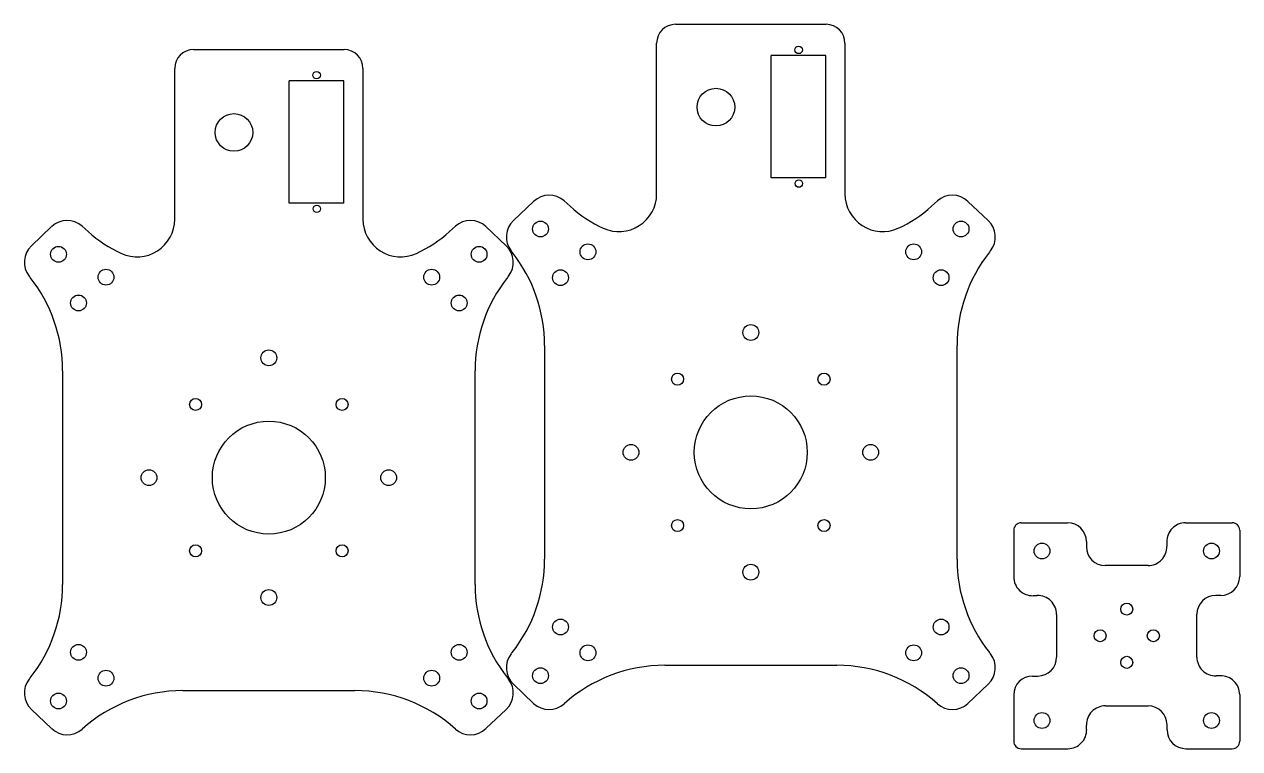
# Model space of a CAD drawing. Header units: millimetres. Extents: x -30 to 306, y -14 to 353.
# Drawn here: x -16.9 to 305.9, y 160.2 to 352.6 of the extents above; entities that cross this region are included whole.
import ezdxf

# ---------------------------------------------------------------- set-up
doc = ezdxf.new("R2010")
doc.units = ezdxf.units.MM

msp = doc.modelspace()

# ---------------------------------------------------------------- linework, layer by layer
at = {"color": 7, "linetype": 'Continuous', "lineweight": 25}
for p, q in [((156.05, 352.6), (196.05, 352.6)), ((28.07, 345.88), (68.07, 345.88)), ((151.05, 307.55), (151.05, 347.6)), ((201.05, 347.6), (201.05, 307.55)), ((195.99, 344.31), (181.49, 344.31)), ((181.49, 311.81), (181.49, 344.31)), ((195.99, 311.81), (195.99, 344.31)), ((23.07, 300.83), (23.07, 340.88)), ((73.07, 340.88), (73.07, 300.83)), ((68.01, 337.59), (53.51, 337.59)), ((53.51, 305.09), (53.51, 337.59)), ((68.01, 305.09), (68.01, 337.59)), ((195.99, 311.81), (181.49, 311.81)), ((68.01, 305.09), (53.51, 305.09)), ((118.38, 305.58), (113, 300.5)), ((128.08, 304.27), (126.51, 305.68)), ((224.01, 304.27), (225.59, 305.68)), ((233.71, 305.58), (239.1, 300.5)), ((-9.6, 298.86), (-14.98, 293.78)), ((0.1, 297.55), (-1.47, 298.97)), ((96.03, 297.55), (97.61, 298.97)), ((105.73, 298.86), (111.12, 293.78)), ((121.29, 267.28), (121.29, 210.56)), ((230.81, 210.56), (230.81, 267.28)), ((-6.69, 260.56), (-6.69, 203.84)), ((102.83, 203.84), (102.83, 260.56)), ((247.87, 220.22), (260.17, 220.22)), ((291.51, 220.22), (303.87, 220.22)), ((245.87, 218.22), (245.87, 205.85)), ((305.87, 218.22), (305.87, 205.92)), ((265.17, 215.22), (265.17, 213.85)), ((286.51, 215.09), (286.54, 213.98)), ((281.54, 208.85), (270.17, 208.85)), ((251, 200.86), (252.11, 200.88)), ((300.87, 200.92), (299.5, 200.92)), ((257.24, 195.89), (257.24, 184.52)), ((294.5, 184.55), (294.5, 195.92)), ((153.2, 182.36), (198.9, 182.36)), ((250.87, 179.52), (252.24, 179.52)), ((300.74, 179.58), (299.63, 179.55)), ((25.22, 175.64), (70.92, 175.64)), ((118.38, 172.26), (113, 177.34)), ((233.71, 172.26), (239.1, 177.34)), ((245.87, 174.52), (245.87, 162.22)), ((305.87, 174.58), (305.87, 162.22)), ((270.2, 171.59), (281.57, 171.59)), ((-9.6, 165.54), (-14.98, 170.62)), ((105.73, 165.54), (111.12, 170.62)), ((265.23, 165.35), (265.21, 166.46)), ((286.57, 165.22), (286.57, 166.59)), ((247.87, 160.22), (260.24, 160.22)), ((291.57, 160.22), (303.87, 160.22))]:
    msp.add_line(p, q, dxfattribs=at)
for centre, radius in [((188.74, 345.81), 1), ((60.76, 339.09), 1), ((166.79, 330.6), 5), ((38.81, 323.88), 5), ((188.8, 310.31), 1), ((60.82, 303.59), 1), ((120.21, 298.25), 2.1), ((231.88, 298.25), 2.1), ((132.8, 292.17), 2.1), ((219.3, 292.17), 2.1), ((-7.77, 291.53), 2.1), ((103.9, 291.53), 2.1), ((4.82, 285.45), 2.1), ((91.32, 285.45), 2.1), ((125.52, 285.31), 2.1), ((226.58, 285.31), 2.1), ((-2.46, 278.6), 2.1), ((98.6, 278.6), 2.1), ((176.05, 270.74), 2.1), ((48.07, 264.02), 2.1), ((156.6, 258.37), 1.6), ((195.49, 258.37), 1.6), ((28.62, 251.65), 1.6), ((67.51, 251.65), 1.6), ((176.05, 238.92), 15), ((48.07, 232.2), 15), ((144.23, 238.92), 2.1), ((207.87, 238.92), 2.1), ((16.25, 232.2), 2.1), ((79.89, 232.2), 2.1), ((156.6, 219.48), 1.6), ((195.49, 219.48), 1.6), ((28.62, 212.76), 1.6), ((67.51, 212.76), 1.6), ((253.37, 212.72), 2.1), ((298.37, 212.72), 2.1), ((176.05, 207.1), 2.1), ((48.07, 200.38), 2.1), ((275.87, 197.29), 1.6), ((125.52, 192.53), 2.1), ((226.58, 192.53), 2.1), ((268.8, 190.22), 1.6), ((282.94, 190.22), 1.6), ((-2.46, 185.81), 2.1), ((98.6, 185.81), 2.1), ((132.8, 185.67), 2.1), ((219.3, 185.67), 2.1), ((275.87, 183.15), 1.6), ((4.82, 178.95), 2.1), ((91.32, 178.95), 2.1), ((120.21, 179.6), 2.1), ((231.88, 179.6), 2.1), ((-7.77, 172.88), 2.1), ((103.9, 172.88), 2.1), ((253.37, 167.72), 2.1), ((298.37, 167.72), 2.1)]:
    msp.add_circle(centre, radius, dxfattribs=at)
for centre, radius, start, end in [((156.05, 347.6), 5, 90, 180), ((196.05, 347.6), 5, 0, 90), ((28.07, 340.88), 5, 90, 180), ((68.07, 340.88), 5, 0, 90), ((122.5, 301.22), 6, 48.1115, 133.3462), ((141.05, 307.55), 10, 245.3824, 0), ((211.05, 307.55), 10, 180, 294.6176), ((229.6, 301.22), 6, 46.6538, 131.8885), ((151.17, 329.63), 34.3, 227.6915, 245.3824), ((200.93, 329.63), 34.3, 294.6176, 312.3085), ((-5.48, 294.5), 6, 48.1115, 133.3462), ((13.07, 300.83), 10, 245.3824, 0), ((83.07, 300.83), 10, 180, 294.6176), ((101.61, 294.5), 6, 46.6538, 131.8885), ((117.12, 296.14), 6, 133.3462, 218.2004), ((234.98, 296.14), 6, 321.7996, 46.6538), ((23.19, 322.92), 34.3, 227.6915, 245.3824), ((72.95, 322.92), 34.3, 294.6176, 312.3085), ((-10.86, 289.42), 6, 133.3462, 218.2004), ((107, 289.42), 6, 321.7996, 46.6538), ((81.29, 267.28), 40, 0, 38.2545), ((270.81, 267.28), 40, 141.7455, 180), ((-46.69, 260.56), 40, 0, 38.2545), ((142.83, 260.56), 40, 141.7455, 180), ((247.87, 218.22), 2, 90, 180), ((260.17, 215.22), 5, 0, 90), ((291.51, 215.22), 5, 90, 181.4786), ((303.87, 218.22), 2, 0, 90), ((270.17, 213.85), 5, 180, 270), ((281.54, 213.85), 5, 270, 1.4786), ((81.29, 210.56), 40, 321.7455, 0), ((270.81, 210.56), 40, 180, 218.2545), ((-46.69, 203.84), 40, 321.7455, 0), ((142.83, 203.84), 40, 180, 218.2545), ((250.87, 205.85), 5, 180, 271.4786), ((300.87, 205.92), 5, 270, 0), ((252.24, 195.89), 5, 0, 91.4786), ((299.5, 195.92), 5, 90, 180), ((117.12, 181.71), 6, 141.7996, 226.6538), ((234.98, 181.71), 6, 313.3462, 38.2004), ((252.24, 184.52), 5, 270, 0), ((299.5, 184.55), 5, 180, 271.4786), ((153.2, 142.36), 40, 90, 131.8573), ((198.9, 142.36), 40, 48.1427, 90), ((-10.86, 174.99), 6, 141.7996, 226.6538), ((107, 174.99), 6, 313.3462, 38.2004), ((250.87, 174.52), 5, 90, 180), ((300.87, 174.58), 5, 0, 91.4786), ((25.22, 135.64), 40, 90, 131.8573), ((70.92, 135.64), 40, 48.1427, 90), ((122.5, 176.62), 6, 226.6538, 311.8573), ((229.6, 176.62), 6, 228.1427, 313.3462), ((270.2, 166.59), 5, 90, 181.4786), ((281.57, 166.59), 5, 0, 90), ((-5.48, 169.9), 6, 226.6538, 311.8573), ((101.61, 169.9), 6, 228.1427, 313.3462), ((260.24, 165.22), 5, 270, 1.4786), ((291.57, 165.22), 5, 180, 270), ((247.87, 162.22), 2, 180, 270), ((303.87, 162.22), 2, 270, 0)]:
    msp.add_arc(centre, radius, start, end, dxfattribs=at)
for points in [[(112.4, 292.43), (112.5, 292.3), (112.6, 292.17), (112.7, 292.05)], [(239.7, 292.43), (239.6, 292.3), (239.5, 292.17), (239.4, 292.05)], [(-15.58, 285.71), (-15.48, 285.58), (-15.38, 285.45), (-15.28, 285.33)], [(111.71, 285.71), (111.62, 285.58), (111.52, 285.45), (111.42, 285.33)], [(112.4, 185.42), (112.5, 185.54), (112.6, 185.67), (112.7, 185.79)], [(239.7, 185.42), (239.6, 185.54), (239.5, 185.67), (239.4, 185.79)], [(-15.58, 178.7), (-15.48, 178.82), (-15.38, 178.95), (-15.28, 179.07)], [(111.71, 178.7), (111.62, 178.82), (111.52, 178.95), (111.42, 179.07)]]:
    msp.add_open_spline(points, degree=3, dxfattribs=at)

doc.saveas('drawing.dxf')
